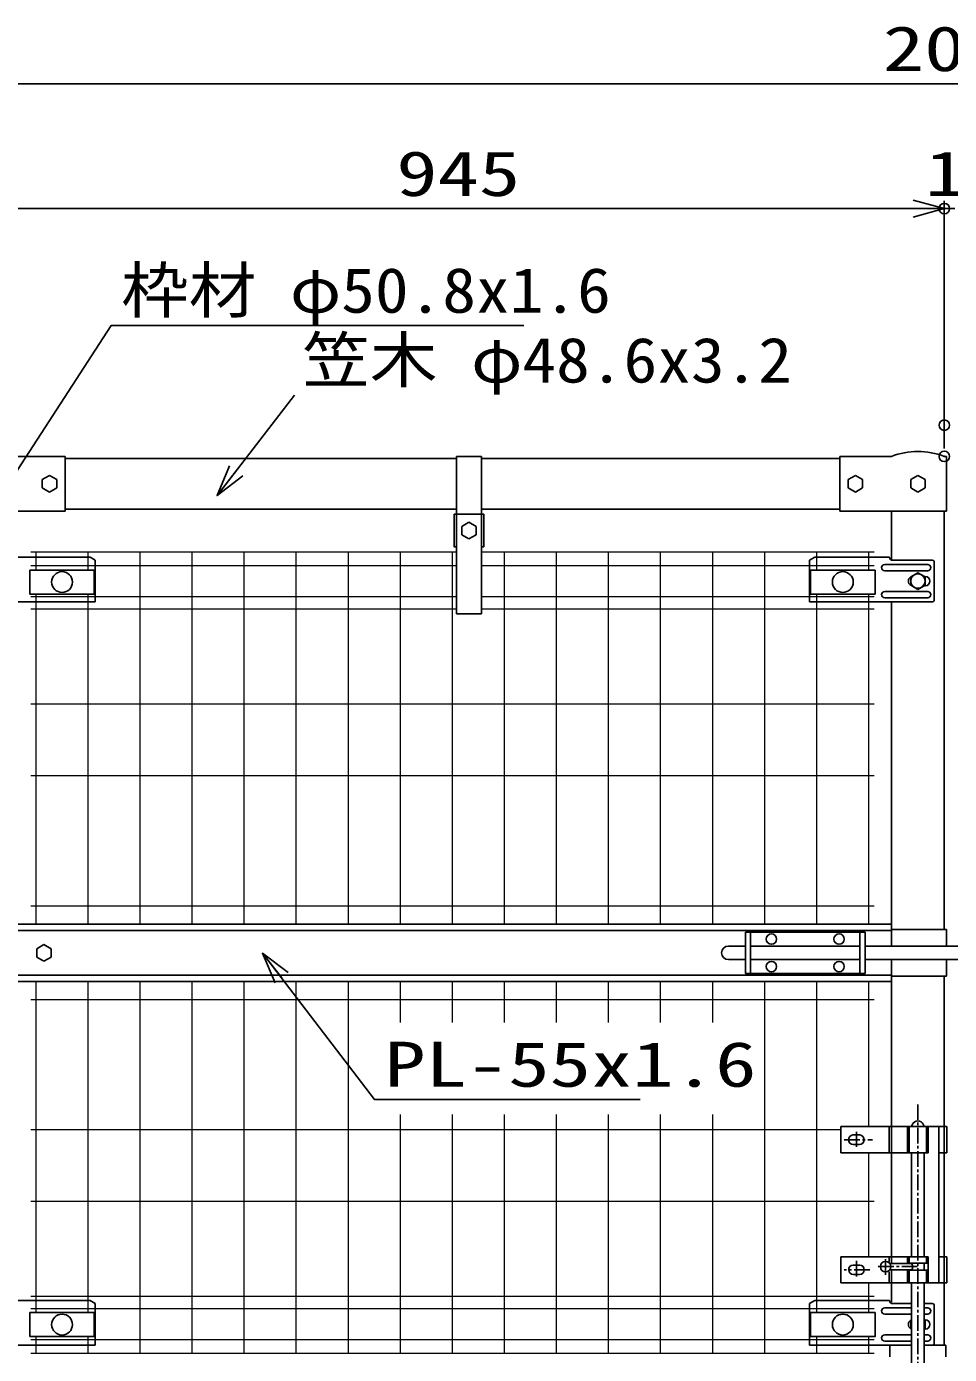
# Model space of a CAD drawing. Units: millimetres, scale not verified. Extents: x -4455 to 4455, y -3150 to 3150.
# Drawn here: x 505 to 1391, y -265 to 1011 of the extents above; entities that cross this region are included whole.
import ezdxf
from ezdxf.enums import TextEntityAlignment as Align

# ---------------------------------------------------------------- set-up
doc = ezdxf.new("R2010")
doc.units = ezdxf.units.MM
doc.header["$LTSCALE"] = 20
doc.header["$PDMODE"] = 32
doc.header["$PDSIZE"] = 10
doc.linetypes.add('DASHED', pattern=[7.5, 6, -1.5])
doc.linetypes.add('USER2', pattern=[1.125, 0.75, -0.125, 0.125, -0.125])
for name, color, linetype, lineweight in [('0-0_1', 7, 'Continuous', 25), ('0-1_0', 7, 'Continuous', 25), ('0-4_EXTCNT-LMEC0', 1, 'Continuous', 25), ('0-5_LAYER04', 7, 'Continuous', 25), ('0-6_2', 7, 'Continuous', 25), ('0-7_LAYER06', 3, 'Continuous', 25), ('0-8_LAYER02', 1, 'USER2', 25), ('0-A_D-STR2', 7, 'Continuous', 13)]:
    doc.layers.add(name, color=color, linetype=linetype, lineweight=lineweight)
doc.layers.add('0-2_DEFPOINTS', color=7, linetype='Continuous')
doc.styles.add('ＭＳ ゴシック', font='')
doc.styles.get('ＭＳ ゴシック').set_extended_font_data('MS Gothic')

# ---------------------------------------------------------------- blocks, each defined once
blk = doc.blocks.new('_Open30')
at = {"layer": '0-1_0', "color": 1}
blk.add_line((0, 0), (-20, 0), dxfattribs=at)
blk.add_lwpolyline([(-20, 5.36), (0, 0), (-20, -5.36)], dxfattribs=at)

msp = doc.modelspace()

# ---------------------------------------------------------------- linework, layer by layer
at = {"layer": '0-0_1'}
for p, q in [((491.95, 598.21), (541.55, 598.21)), ((541.55, 598.21), (541.55, 545.61)), ((917.43, 596.21), (541.55, 596.21)), ((917.43, 542.61), (917.43, 598.21)), ((941.68, 598.21), (917.43, 598.21)), ((941.68, 542.61), (941.68, 598.21)), ((1285.75, 596.21), (941.68, 596.21)), ((1335.35, 598.21), (1285.75, 598.21)), ((1285.75, 598.21), (1285.75, 545.61)), ((1386.15, 598.21), (1388.15, 598.21)), ((1388.15, 545.61), (1388.15, 598.21)), ((526.55, 579.91), (519.63, 575.91)), ((519.63, 575.91), (519.63, 567.91)), ((526.55, 579.91), (533.48, 575.91)), ((533.48, 575.91), (533.48, 567.91)), ((1300.75, 579.91), (1293.83, 575.91)), ((1300.75, 579.91), (1307.68, 575.91)), ((1307.68, 575.91), (1307.68, 567.91)), ((1360.75, 579.91), (1353.83, 575.91)), ((1353.83, 575.91), (1353.83, 567.91)), ((1360.75, 579.91), (1367.68, 575.91)), ((1367.68, 575.91), (1367.68, 567.91)), ((519.63, 567.91), (526.55, 563.91)), ((533.48, 567.91), (526.55, 563.91)), ((1307.68, 567.91), (1300.75, 563.91)), ((1353.83, 567.91), (1360.75, 563.91)), ((1367.68, 567.91), (1360.75, 563.91)), ((541.55, 545.61), (439.15, 545.61)), ((917.43, 547.61), (541.55, 547.61)), ((943.68, 542.61), (915.43, 542.61)), ((917.43, 447), (917.43, 542.61)), ((1285.75, 547.61), (941.68, 547.61)), ((941.68, 447), (941.68, 542.61)), ((943.68, 511.21), (943.68, 542.61)), ((1285.75, 545.61), (1388.15, 545.61)), ((1335.35, 498.58), (1335.35, 545.61)), ((1386.15, 545.61), (1386.15, 143.71)), ((929.55, 534.91), (922.63, 530.91)), ((922.63, 530.91), (922.63, 522.91)), ((929.55, 534.91), (936.48, 530.91)), ((936.48, 530.91), (936.48, 522.91)), ((922.63, 522.91), (929.55, 518.91)), ((936.48, 522.91), (929.55, 518.91)), ((943.68, 511.21), (941.68, 511.21)), ((493.87, 501.38), (565.55, 501.38)), ((565.55, 501.38), (570.55, 498.38)), ((570.55, 498.38), (570.55, 491.63)), ((1261.76, 501.38), (1256.76, 498.38)), ((1256.76, 498.38), (1256.76, 491.63)), ((1333.44, 501.38), (1261.76, 501.38)), ((1374.55, 498.38), (1336.44, 498.38)), ((570.55, 491.63), (570.55, 458.38)), ((1256.76, 491.63), (1256.76, 458.38)), ((1370.19, 494.38), (1328.86, 494.38)), ((1370.19, 488.38), (1328.86, 488.38)), ((1376.55, 496.38), (1376.55, 460.38)), ((1367.84, 482.88), (1366.82, 482.88)), ((1367.84, 473.88), (1366.82, 473.88)), ((1370.19, 468.38), (1328.86, 468.38)), ((1370.19, 462.38), (1328.86, 462.38)), ((452.76, 458.38), (570.55, 458.38)), ((941.68, 447), (917.43, 447)), ((1374.55, 458.38), (1256.76, 458.38)), ((1335.35, 458.38), (1335.35, 127.71)), ((1335.35, 148.71), (491.95, 148.71)), ((1335.35, 142.71), (491.95, 142.71)), ((1310.05, 141.21), (1195.05, 141.21)), ((1195.05, 101.21), (1195.05, 141.21)), ((1200.05, 101.21), (1200.05, 141.21)), ((1305.05, 101.21), (1305.05, 141.21)), ((1310.05, 101.21), (1310.05, 141.21)), ((1335.35, 143.71), (1388.15, 143.71)), ((1388.15, 143.71), (1388.15, 127.71)), ((521.25, 129.21), (514.33, 125.21)), ((521.25, 129.21), (528.18, 125.21)), ((1195.05, 127.71), (1178.75, 127.71)), ((1305.05, 127.71), (1200.05, 127.71)), ((1472.25, 127.71), (1310.05, 127.71)), ((514.33, 125.21), (514.33, 117.21)), ((514.33, 117.21), (521.25, 113.21)), ((528.18, 117.21), (521.25, 113.21)), ((528.18, 125.21), (528.18, 117.21)), ((1195.05, 114.71), (1178.75, 114.71)), ((1305.05, 114.71), (1200.05, 114.71)), ((1472.25, 114.71), (1310.05, 114.71)), ((1335.35, 114.71), (1335.35, -45.79)), ((1388.15, 114.71), (1388.15, 98.71)), ((1335.35, 99.71), (491.95, 99.71)), ((1335.35, 93.71), (491.95, 93.71)), ((1310.05, 101.21), (1195.05, 101.21)), ((1335.35, 98.71), (1388.15, 98.71)), ((1386.15, 98.71), (1386.15, -45.79)), ((1335.35, -70.79), (1335.35, -170.79)), ((1386.15, -70.79), (1386.15, -170.79)), ((1335.35, -195.79), (1335.35, -214.46)), ((1386.15, -195.79), (1386.15, -255.79)), ((493.87, -212.79), (565.55, -212.79)), ((565.55, -212.79), (570.55, -215.79)), ((570.55, -215.79), (570.55, -222.54)), ((1261.76, -212.79), (1256.76, -215.79)), ((1256.76, -215.79), (1256.76, -222.54)), ((1333.44, -212.79), (1261.76, -212.79)), ((1354.75, -215.79), (1336.44, -215.79)), ((1374.55, -215.79), (1366.75, -215.79)), ((570.55, -222.54), (570.55, -243.79)), ((1256.76, -222.54), (1256.76, -255.79)), ((1354.75, -219.79), (1328.86, -219.79)), ((1354.75, -225.79), (1328.86, -225.79)), ((1370.19, -219.79), (1366.75, -219.79)), ((1370.19, -225.79), (1366.75, -225.79)), ((1376.55, -217.79), (1376.55, -253.79)), ((1367.84, -231.29), (1366.82, -231.29)), ((1367.84, -240.29), (1366.82, -240.29)), ((570.55, -243.79), (570.55, -255.79)), ((1354.75, -245.79), (1328.86, -245.79)), ((1354.75, -251.79), (1328.86, -251.79)), ((1370.19, -245.79), (1366.75, -245.79)), ((1370.19, -251.79), (1366.75, -251.79)), ((452.76, -255.79), (570.55, -255.79)), ((1354.75, -255.79), (1256.76, -255.79)), ((1374.55, -255.79), (1366.75, -255.79)), ((1374.55, -255.79), (1366.75, -255.79))]:
    msp.add_line(p, q, dxfattribs=at)
for points in [[(1293.83, 575.91), (1293.83, 567.91), (1300.75, 563.91)], [(917.43, 511.21), (915.43, 511.21), (915.43, 542.61)]]:
    msp.add_lwpolyline(points, dxfattribs=at)
for centre in [(1220.05, 134.46), (1285.05, 134.46), (1220.05, 107.96), (1285.05, 107.96)]:
    msp.add_circle(centre, 5, dxfattribs=at)
for centre, radius, start, end in [((1360.75, 531.93), 70.98, 69.03345, 110.9667), ((1336.44, 501.38), 3, 180, 270), ((1374.55, 496.38), 2, 0, 90), ((1328.86, 491.38), 3, 90, 270), ((1370.19, 491.38), 3, 270, 90), ((1356.08, 478.38), 4.5, 119.9985, 240.00009), ((1367.84, 478.38), 4.5, 270, 90), ((1328.86, 465.38), 3, 90, 270), ((1370.19, 465.38), 3, 270, 90), ((1374.55, 460.38), 2, 270, 0), ((1178.75, 121.21), 6.5, 90, 270), ((1336.44, -212.79), 3, 180, 270), ((1374.55, -217.79), 2, 0, 90), ((1328.86, -222.79), 3, 90, 270), ((1370.19, -222.79), 3, 270, 90), ((1356.08, -235.79), 4.5, 119.9985, 240.00009), ((1367.84, -235.79), 4.5, 270, 90), ((1328.86, -248.79), 3, 90, 270), ((1370.19, -248.79), 3, 270, 90), ((1374.55, -253.79), 2, 270, 0)]:
    msp.add_arc(centre, radius, start, end, dxfattribs=at)
at = {"layer": '0-1_0'}
for p, q in [((761.98, 656.96), (688.84, 562.18)), ((507.65, 488.96), (507.65, 465.96)), ((569.65, 488.96), (507.65, 488.96)), ((569.65, 488.96), (569.65, 465.96)), ((1257.65, 488.96), (1319.65, 488.96)), ((1257.65, 488.96), (1257.65, 465.96)), ((1319.65, 488.96), (1319.65, 465.96)), ((507.65, 465.96), (569.65, 465.96)), ((1319.65, 465.96), (1257.65, 465.96)), ((507.65, -224.45), (507.65, -247.45)), ((569.65, -224.45), (507.65, -224.45)), ((569.65, -224.45), (569.65, -247.45)), ((1257.65, -224.45), (1257.65, -247.45)), ((1257.65, -224.45), (1319.65, -224.45)), ((507.65, -247.45), (569.65, -247.45))]:
    msp.add_line(p, q, dxfattribs=at)
for points in [[(982.25, 724.03), (585.91, 724.03), (454.66, 521.91)], [(1094.11, -19.58), (838.62, -19.58), (732.42, 119.32)], [(1319.65, -224.45), (1319.65, -247.45), (1257.65, -247.45)]]:
    msp.add_lwpolyline(points, dxfattribs=at)
for centre in [(538.65, 477.46), (1288.65, 477.46), (538.65, -235.95), (1288.65, -235.95)]:
    msp.add_circle(centre, 10.01, dxfattribs=at)
at = {"layer": '0-2_DEFPOINTS'}
for p in [(1386.15, 836.21), (1386.15, 628.21), (1386.15, 598.21)]:
    msp.add_point(p, dxfattribs=at)
at = {"layer": '0-4_EXTCNT-LMEC0'}
for p, q in [((421.15, 956.21), (2361.15, 956.21)), ((1386.15, 605.71), (1386.15, 843.71)), ((1386.15, 635.71), (1386.15, 843.71)), ((471.15, 836.21), (1356.15, 836.21)), ((1356.15, 836.21), (1326.15, 836.21)), ((1386.15, 836.21), (1396.15, 836.21))]:
    msp.add_line(p, q, dxfattribs=at)
at = {"layer": '0-5_LAYER04'}
for p, q in [((1333.85, -255.79), (1333.85, -266.79)), ((1354.75, -255.79), (1333.85, -255.79)), ((1354.75, -255.79), (1333.85, -255.79)), ((1387.65, -255.79), (1366.75, -255.79)), ((1387.65, -255.79), (1387.65, -266.79))]:
    msp.add_line(p, q, dxfattribs=at)
at = {"layer": '0-6_2'}
for p, q in [((1353.83, 474.38), (1353.83, 482.38)), ((1360.75, 470.38), (1353.83, 474.38)), ((1367.68, 474.38), (1360.75, 470.38)), ((1367.68, 482.38), (1367.68, 474.38)), ((1353.83, -231.79), (1354.75, -231.25)), ((1366.75, -231.25), (1367.68, -231.79))]:
    msp.add_line(p, q, dxfattribs=at)
for points in [[(1353.83, 482.38), (1360.75, 486.38), (1367.68, 482.38)], [(1354.75, -240.32), (1353.83, -239.79), (1353.83, -231.79)], [(1367.68, -231.79), (1367.68, -239.79), (1366.75, -240.32)]]:
    msp.add_lwpolyline(points, dxfattribs=at)
msp.add_circle((1360.75, 478.38), 6.93, dxfattribs=at)
for start, end in [(150, 210), (330, 30)]:
    msp.add_arc((1360.75, -235.79), 6.93, start, end, dxfattribs=at)
at = {"layer": '0-7_LAYER06'}
for p, q in [((1286.75, -45.79), (1388.45, -45.79)), ((1286.75, -45.79), (1286.75, -70.79)), ((1333.05, -70.79), (1333.05, -45.79)), ((1350.75, -70.79), (1350.75, -45.79)), ((1370.75, -70.79), (1370.75, -45.79)), ((1380.75, -45.79), (1380.75, -195.79)), ((1388.45, -70.79), (1388.45, -45.79)), ((1298.36, -53.79), (1304.92, -53.79)), ((1298.63, -62.79), (1304.64, -62.79)), ((1370.75, -70.79), (1286.75, -70.79)), ((1354.75, -70.79), (1354.75, -170.79)), ((1366.75, -70.79), (1366.75, -170.79)), ((1380.75, -70.79), (1388.45, -70.79)), ((1286.75, -170.79), (1370.75, -170.79)), ((1286.75, -170.79), (1286.75, -195.79)), ((1333.05, -175.94), (1333.05, -170.79)), ((1333.75, -177.29), (1354.75, -177.29)), ((1350.75, -176.79), (1350.75, -170.79)), ((1350.75, -176.79), (1370.75, -176.79)), ((1354.75, -177.29), (1354.75, -176.79)), ((1366.75, -176.79), (1366.75, -183.79)), ((1370.75, -195.79), (1370.75, -170.79)), ((1380.75, -170.79), (1388.45, -170.79)), ((1388.45, -195.79), (1388.45, -170.79)), ((1298.48, -178.79), (1305.04, -178.79)), ((1304.76, -187.79), (1298.75, -187.79)), ((1333.05, -185.29), (1333.05, -195.79)), ((1333.75, -183.29), (1354.75, -183.29)), ((1350.75, -183.79), (1350.75, -195.79)), ((1350.75, -183.79), (1370.75, -183.79)), ((1354.75, -183.29), (1354.75, -183.79)), ((1286.75, -195.79), (1388.45, -195.79)), ((1354.75, -394.29), (1354.75, -195.79)), ((1366.75, -394.29), (1366.75, -195.79))]:
    msp.add_line(p, q, dxfattribs=at)
at = {"layer": '0-7_LAYER06', "color": 1, "linetype": 'USER2'}
for p, q in [((1301.64, -65.25), (1301.64, -50.69)), ((1290.07, -58.29), (1317.12, -58.29)), ((1301.75, -189.81), (1301.75, -174.46)), ((1329.75, -173.23), (1329.75, -189.16)), ((1314.61, -183.29), (1290.05, -183.29)), ((1322.75, -180.29), (1360.75, -180.29))]:
    msp.add_line(p, q, dxfattribs=at)
at = {"layer": '0-7_LAYER06', "linetype": 'DASHED'}
for p, q in [((1335.35, -45.79), (1335.35, -70.79)), ((1352.35, -70.79), (1352.35, -45.79)), ((1369.15, -70.79), (1369.15, -45.79)), ((1386.15, -45.79), (1386.15, -70.79)), ((1335.35, -176.73), (1335.35, -170.79)), ((1352.35, -176.79), (1352.35, -170.79)), ((1369.15, -176.79), (1369.15, -170.79)), ((1386.15, -170.79), (1386.15, -195.79)), ((1335.35, -183.88), (1335.35, -195.79)), ((1352.35, -183.79), (1352.35, -195.79)), ((1369.15, -183.79), (1369.15, -195.79))]:
    msp.add_line(p, q, dxfattribs=at)
at = {"layer": '0-7_LAYER06'}
msp.add_circle((1329.75, -180.29), 5, dxfattribs=at)
for centre, radius, start, end in [((1360.75, -46.29), 6, 0, 180.00117), ((1298.64, -58.29), 4.5, 93.58952, 269.89432), ((1304.64, -58.29), 4.5, 270, 86.4198), ((1350.83, -180.39), 5, 324.56152, 38.32819), ((1298.76, -183.29), 4.5, 93.58952, 269.89432), ((1304.76, -183.29), 4.5, 270, 86.4198)]:
    msp.add_arc(centre, radius, start, end, dxfattribs=at)
at = {"layer": '0-8_LAYER02'}
msp.add_line((1360.75, -24.35), (1360.75, -443.97), dxfattribs=at)
at = {"layer": '0-A_D-STR2'}
for p, q in [((917.43, 506.21), (508.65, 506.21)), ((513.65, 488.96), (513.65, 506.21)), ((563.65, 488.96), (563.65, 506.21)), ((613.65, 148.71), (613.65, 506.21)), ((663.65, 148.71), (663.65, 506.21)), ((713.65, 148.71), (713.65, 506.21)), ((763.65, 148.71), (763.65, 506.21)), ((813.65, 148.71), (813.65, 506.21)), ((863.65, 148.71), (863.65, 506.21)), ((913.65, 148.71), (913.65, 506.21)), ((1318.65, 506.21), (941.68, 506.21)), ((963.65, 148.71), (963.65, 506.21)), ((1013.65, 148.71), (1013.65, 506.21)), ((1063.65, 148.71), (1063.65, 506.21)), ((1113.65, 148.71), (1113.65, 506.21)), ((1163.65, 148.71), (1163.65, 506.21)), ((1213.65, 148.71), (1213.65, 506.21)), ((1263.65, 488.96), (1263.65, 506.21)), ((1313.65, 488.96), (1313.65, 506.21)), ((917.43, 493.11), (508.65, 493.11)), ((1318.65, 493.11), (941.68, 493.11)), ((917.43, 463.31), (508.65, 463.31)), ((513.65, 148.71), (513.65, 465.96)), ((563.65, 148.71), (563.65, 465.96)), ((1318.65, 463.31), (941.68, 463.31)), ((1263.65, 148.71), (1263.65, 465.96)), ((1313.65, 148.71), (1313.65, 465.96)), ((917.43, 451.46), (508.65, 451.46)), ((1318.65, 451.46), (941.68, 451.46)), ((1318.65, 360.21), (508.65, 360.21)), ((1318.65, 291.21), (508.65, 291.21)), ((1318.65, 166.21), (508.65, 166.21)), ((513.65, -224.45), (513.65, 93.71)), ((563.65, -224.45), (563.65, 93.71)), ((613.65, -263.79), (613.65, 93.71)), ((663.65, -263.79), (663.65, 93.71)), ((713.65, -263.79), (713.65, 93.71)), ((763.65, -263.79), (763.65, 93.71)), ((813.65, -263.79), (813.65, 93.71)), ((863.65, 54.35), (863.65, 93.71)), ((913.65, 54.35), (913.65, 93.71)), ((963.65, 54.35), (963.65, 93.71)), ((1013.65, 54.35), (1013.65, 93.71)), ((1063.65, 54.35), (1063.65, 93.71)), ((1113.65, 54.35), (1113.65, 93.71)), ((1163.65, 54.35), (1163.65, 93.71)), ((1213.65, -263.79), (1213.65, 93.71)), ((1263.65, -224.45), (1263.65, 93.71)), ((1313.65, -45.79), (1313.65, 93.71)), ((1318.65, 76.21), (508.65, 76.21)), ((863.65, -263.79), (863.65, -34.17)), ((913.65, -263.79), (913.65, -34.17)), ((963.65, -263.79), (963.65, -34.17)), ((1013.65, -263.79), (1013.65, -34.17)), ((1063.65, -263.79), (1063.65, -34.17)), ((1113.65, -263.79), (1113.65, -34.17)), ((1163.65, -263.79), (1163.65, -34.17)), ((1286.75, -48.79), (508.65, -48.79)), ((1313.65, -170.79), (1313.65, -70.79)), ((1318.65, -117.79), (508.65, -117.79)), ((1313.65, -224.45), (1313.65, -195.79)), ((1318.65, -209.03), (508.65, -209.03)), ((1318.65, -220.89), (508.65, -220.89)), ((1318.65, -250.69), (508.65, -250.69)), ((513.65, -263.79), (513.65, -247.45)), ((563.65, -263.79), (563.65, -247.45)), ((1263.65, -263.79), (1263.65, -247.45)), ((1313.65, -263.79), (1313.65, -247.45)), ((1318.65, -263.79), (508.65, -263.79))]:
    msp.add_line(p, q, dxfattribs=at)

# ---------------------------------------------------------------- block references
at = {"layer": '0-1_0', "xscale": 1.5, "yscale": 1.5}
for p, rotation in [((687.62, 560.6), 232.3421), ((731.19, 120.9), 127.91785)]:
    msp.add_blockref('_Open30', p, dxfattribs=dict(at, rotation=rotation))
at = {"layer": '0-4_EXTCNT-LMEC0', "xscale": 1.5, "yscale": 1.5}
msp.add_blockref('_Open30', (1386.15, 836.21), dxfattribs=at)
msp.add_blockref('_Open30', (1386.15, 836.21), dxfattribs=at)

# ---------------------------------------------------------------- texts
at = {"layer": '0-1_0', "color": 3, "style": 'ＭＳ ゴシック'}
for s, width, p in [('枠材 φ50.8x1.6', 1.1, (595.41, 723.21)), ('笠木 φ48.6x3.2', 1.1, (769.48, 656.14)), ('PL-55x1.6', 1.35, (848.12, -20.41))]:
    msp.add_text(s, height=43.26, dxfattribs=dict(at, width=width)).set_placement(p, align=Align.BOTTOM_LEFT)
at = {"layer": '0-4_EXTCNT-LMEC0', "color": 3, "style": 'ＭＳ ゴシック', "width": 1.35}
for s, p in [('2000', (1327.03, 955.39)), ('945', (859.65, 835.39)), ('10', (1367.53, 835.39))]:
    msp.add_text(s, height=43.26, dxfattribs=at).set_placement(p, align=Align.BOTTOM_LEFT)

doc.saveas('drawing.dxf')
